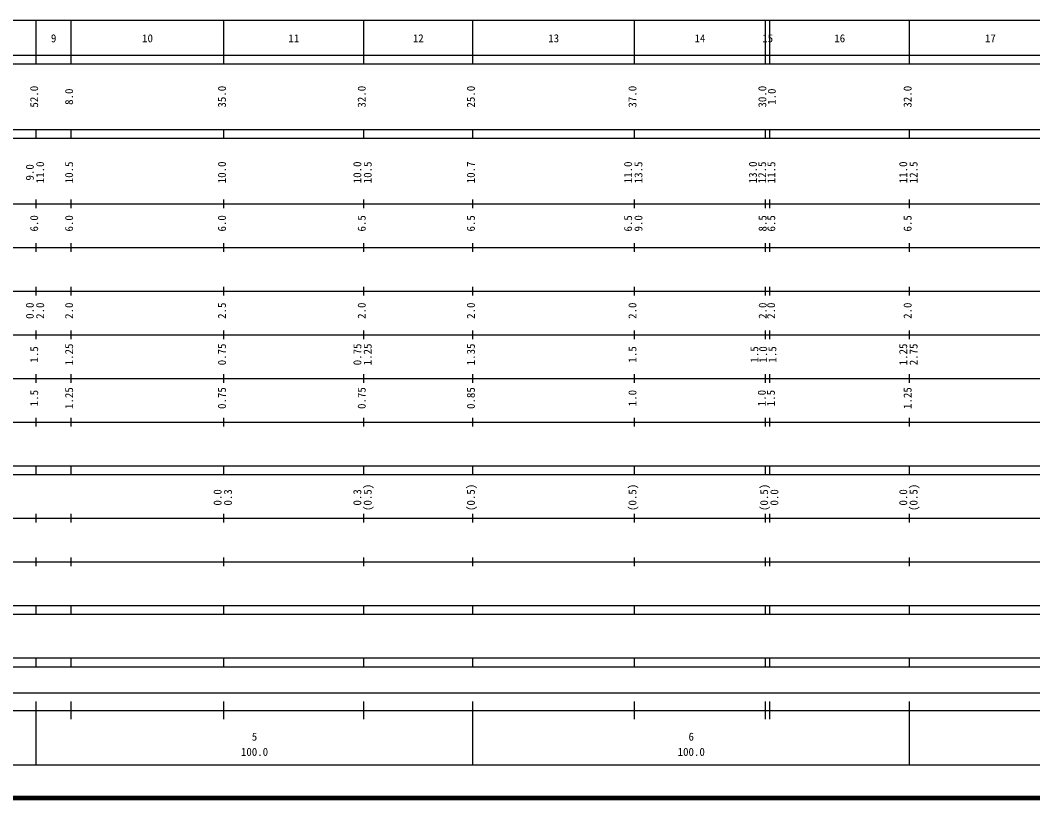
# Model space of a CAD drawing. Units: millimetres, scale not verified. Extents: x 40000 to 680000, y 20000 to 380000.
# Drawn here: x 264358 to 496200, y 20000 to 198000 of the extents above; entities that cross this region are included whole.
import ezdxf
from ezdxf.enums import TextEntityAlignment as Align

# ---------------------------------------------------------------- set-up
doc = ezdxf.new("R2010")
doc.units = ezdxf.units.MM
doc.header["$LTSCALE"] = 1000
doc.layers.add('M-TTL', color=2, linetype='Continuous', lineweight=140)
doc.layers.add('M-TTL-BAND', color=7, linetype='Continuous', lineweight=25)
doc.styles.add('ＭＳ ゴシック', font='')
doc.styles.get('ＭＳ ゴシック').set_extended_font_data('MS Gothic')

msp = doc.modelspace()

# ---------------------------------------------------------------- linework, layer by layer
at = {"layer": 'M-TTL'}
msp.add_line((40000, 20000), (680000, 20000), dxfattribs=at)
at = {"layer": 'M-TTL-BAND'}
for p, q in [((68000, 198000), (579000, 198000)), ((268000, 188000), (268000, 198000)), ((276000, 188000), (276000, 198000)), ((311000, 188000), (311000, 198000)), ((343000, 188000), (343000, 198000)), ((368000, 188000), (368000, 198000)), ((405000, 188000), (405000, 198000)), ((435000, 188000), (435000, 198000)), ((436000, 188000), (436000, 198000)), ((468000, 188000), (468000, 198000)), ((40000, 190000), (579000, 190000)), ((40000, 188000), (579000, 188000)), ((40000, 173000), (579000, 173000)), ((268000, 171000), (268000, 173000)), ((276000, 171000), (276000, 173000)), ((311000, 171000), (311000, 173000)), ((343000, 171000), (343000, 173000)), ((368000, 171000), (368000, 173000)), ((405000, 171000), (405000, 173000)), ((435000, 171000), (435000, 173000)), ((436000, 171000), (436000, 173000)), ((468000, 171000), (468000, 173000)), ((40000, 171000), (579000, 171000)), ((40000, 156000), (579000, 156000)), ((268000, 155000), (268000, 157000)), ((276000, 155000), (276000, 157000)), ((311000, 155000), (311000, 157000)), ((343000, 155000), (343000, 157000)), ((368000, 155000), (368000, 157000)), ((405000, 155000), (405000, 157000)), ((435000, 155000), (435000, 157000)), ((436000, 155000), (436000, 157000)), ((468000, 155000), (468000, 157000)), ((268000, 145000), (268000, 147000)), ((276000, 145000), (276000, 147000)), ((311000, 145000), (311000, 147000)), ((343000, 145000), (343000, 147000)), ((368000, 145000), (368000, 147000)), ((405000, 145000), (405000, 147000)), ((435000, 145000), (435000, 147000)), ((436000, 145000), (436000, 147000)), ((468000, 145000), (468000, 147000)), ((46000, 146000), (579000, 146000)), ((268000, 135000), (268000, 137000)), ((276000, 135000), (276000, 137000)), ((311000, 135000), (311000, 137000)), ((343000, 135000), (343000, 137000)), ((368000, 135000), (368000, 137000)), ((405000, 135000), (405000, 137000)), ((435000, 135000), (435000, 137000)), ((436000, 135000), (436000, 137000)), ((468000, 135000), (468000, 137000)), ((52000, 136000), (579000, 136000)), ((46000, 126000), (579000, 126000)), ((268000, 125000), (268000, 127000)), ((276000, 125000), (276000, 127000)), ((311000, 125000), (311000, 127000)), ((343000, 125000), (343000, 127000)), ((368000, 125000), (368000, 127000)), ((405000, 125000), (405000, 127000)), ((435000, 125000), (435000, 127000)), ((436000, 125000), (436000, 127000)), ((468000, 125000), (468000, 127000)), ((52000, 116000), (579000, 116000)), ((268000, 115000), (268000, 117000)), ((276000, 115000), (276000, 117000)), ((311000, 115000), (311000, 117000)), ((343000, 115000), (343000, 117000)), ((368000, 115000), (368000, 117000)), ((405000, 115000), (405000, 117000)), ((435000, 115000), (435000, 117000)), ((436000, 115000), (436000, 117000)), ((468000, 115000), (468000, 117000)), ((268000, 105000), (268000, 107000)), ((276000, 105000), (276000, 107000)), ((311000, 105000), (311000, 107000)), ((343000, 105000), (343000, 107000)), ((368000, 105000), (368000, 107000)), ((405000, 105000), (405000, 107000)), ((435000, 105000), (435000, 107000)), ((436000, 105000), (436000, 107000)), ((468000, 105000), (468000, 107000)), ((46000, 106000), (579000, 106000)), ((40000, 96000), (579000, 96000)), ((268000, 94000), (268000, 96000)), ((276000, 94000), (276000, 96000)), ((311000, 94000), (311000, 96000)), ((343000, 94000), (343000, 96000)), ((368000, 94000), (368000, 96000)), ((405000, 94000), (405000, 96000)), ((435000, 94000), (435000, 96000)), ((436000, 94000), (436000, 96000)), ((468000, 94000), (468000, 96000)), ((40000, 94000), (579000, 94000)), ((49000, 84000), (579000, 84000)), ((268000, 83000), (268000, 85000)), ((276000, 83000), (276000, 85000)), ((311000, 83000), (311000, 85000)), ((343000, 83000), (343000, 85000)), ((368000, 83000), (368000, 85000)), ((405000, 83000), (405000, 85000)), ((435000, 83000), (435000, 85000)), ((436000, 83000), (436000, 85000)), ((468000, 83000), (468000, 85000)), ((268000, 73000), (268000, 75000)), ((276000, 73000), (276000, 75000)), ((311000, 73000), (311000, 75000)), ((343000, 73000), (343000, 75000)), ((368000, 73000), (368000, 75000)), ((405000, 73000), (405000, 75000)), ((435000, 73000), (435000, 75000)), ((436000, 73000), (436000, 75000)), ((468000, 73000), (468000, 75000)), ((40000, 74000), (579000, 74000)), ((40000, 64000), (579000, 64000)), ((268000, 62000), (268000, 64000)), ((276000, 62000), (276000, 64000)), ((311000, 62000), (311000, 64000)), ((343000, 62000), (343000, 64000)), ((368000, 62000), (368000, 64000)), ((405000, 62000), (405000, 64000)), ((435000, 62000), (435000, 64000)), ((436000, 62000), (436000, 64000)), ((468000, 62000), (468000, 64000)), ((40000, 62000), (579000, 62000)), ((40000, 52000), (579000, 52000)), ((268000, 50000), (268000, 52000)), ((276000, 50000), (276000, 52000)), ((311000, 50000), (311000, 52000)), ((343000, 50000), (343000, 52000)), ((368000, 50000), (368000, 52000)), ((405000, 50000), (405000, 52000)), ((435000, 50000), (435000, 52000)), ((436000, 50000), (436000, 52000)), ((468000, 50000), (468000, 52000)), ((40000, 50000), (579000, 50000)), ((71000, 44000), (563000, 44000)), ((268000, 27500), (268000, 42000)), ((276000, 38000), (276000, 42000)), ((311000, 38000), (311000, 42000)), ((343000, 38000), (343000, 42000)), ((368000, 27500), (368000, 42000)), ((405000, 38000), (405000, 42000)), ((435000, 38000), (435000, 42000)), ((436000, 38000), (436000, 42000)), ((468000, 27500), (468000, 42000)), ((40000, 40000), (579000, 40000)), ((68000, 27500), (579000, 27500))]:
    msp.add_line(p, q, dxfattribs=at)

# ---------------------------------------------------------------- texts
at = {"layer": 'M-TTL-BAND', "style": 'ＭＳ ゴシック'}
for s, p in [('9', (272000, 192405)), ('10', (293500, 192405)), ('12', (355500, 192405)), ('13', (386500, 192405)), ('16', (452000, 192405)), ('11', (327000, 192405)), ('14', (420000, 192405)), ('15', (435500, 192405)), ('17', (486500, 192405)), ('5', (318000, 32523)), ('6', (418000, 32523)), ('100.0', (318000, 29033)), ('100.0', (418000, 29033))]:
    msp.add_text(s, height=1833, dxfattribs=at).set_placement(p, align=Align.BOTTOM_CENTER)
for s, p in [('52.0', (269000, 180500)), ('8.0', (277000, 180500)), ('35.0', (312000, 180500)), ('32.0', (344000, 180500)), ('25.0', (369000, 180500)), ('37.0', (406000, 180500)), ('30.0', (435739, 180500)), ('1.0', (437901, 180500)), ('32.0', (469000, 180500)), ('9.0', (268000, 163174)), ('11.0', (270370, 163174)), ('10.5', (277000, 163174)), ('10.0', (312000, 163174)), ('10.0', (343000, 163174)), ('10.5', (345370, 163174)), ('10.7', (369000, 163174)), ('11.0', (405000, 163174)), ('13.5', (407370, 163174)), ('13.0', (433576, 163174)), ('12.5', (435693, 163174)), ('11.5', (437803, 163174)), ('11.0', (468000, 163174)), ('12.5', (470370, 163174)), ('6.0', (269000, 151500)), ('6.0', (277000, 151500)), ('6.0', (312000, 151500)), ('6.5', (344000, 151500)), ('6.5', (369000, 151500)), ('6.5', (405000, 151500)), ('9.0', (407370, 151500)), ('8.5', (435797, 151500)), ('6.5', (437782, 151500)), ('6.5', (469000, 151500)), ('0.0', (268000, 131500)), ('2.0', (270370, 131500)), ('2.0', (277000, 131500)), ('2.5', (312000, 131500)), ('2.0', (344000, 131500)), ('2.0', (369000, 131500)), ('2.0', (406000, 131500)), ('2.0', (435815, 131500)), ('2.0', (437742, 131500)), ('2.0', (469000, 131500)), ('1.5', (269000, 121500)), ('1.25', (277000, 121500)), ('0.75', (312000, 121500)), ('0.75', (343000, 121500)), ('1.25', (345370, 121500)), ('1.35', (369000, 121500)), ('1.5', (406000, 121500)), ('1.5', (433918, 121500)), ('1.0', (435927, 121500)), ('1.5', (438036, 121500)), ('1.25', (468000, 121500)), ('2.75', (470370, 121500)), ('1.25', (277000, 111500)), ('0.75', (312000, 111500)), ('0.75', (344000, 111500)), ('0.85', (369000, 111500)), ('1.25', (469000, 111500)), ('1.5', (269000, 111500)), ('1.0', (406000, 111500)), ('1.0', (435618, 111500)), ('1.5', (437702, 111500)), ('0.0', (311000, 88764)), ('0.3', (313370, 88764)), ('0.3', (343000, 88764)), ('(0.5)', (345370, 88764)), ('(0.5)', (369000, 88764)), ('(0.5)', (406000, 88764)), ('(0.5)', (436148, 88764)), ('0.0', (438489, 88764)), ('0.0', (468000, 88764)), ('(0.5)', (470370, 88764))]:
    msp.add_text(s, height=1833, rotation=90, dxfattribs=at).set_placement(p, align=Align.BOTTOM_CENTER)

doc.saveas('drawing.dxf')
